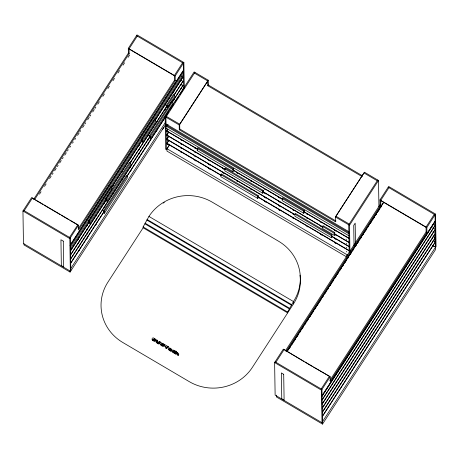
<?xml version="1.0" encoding="UTF-8"?>
<svg xmlns="http://www.w3.org/2000/svg" width="459" height="459" viewBox="0 0 459 459"><rect width="100%" height="100%" fill="white"/><g stroke="black" fill="none" stroke-linecap="round" stroke-linejoin="round"><path stroke-width="0.69" d="M176.583 352.558L177.22 352.673M23.432 210.245L70.307 237.854L70.818 270.397L70.336 271.143L23.461 243.54L22.95 210.997L31.648 197.565L78.523 225.168L78.598 229.959L175.246 80.727L175.172 75.936L183.87 62.504L137 34.901L128.302 48.333L128.377 53.124L33.673 199.349M24.212 210.71L32.428 198.024L34.27 199.378M137.298 36.106L129.082 48.792L129.157 53.588L34.844 199.206M39.48 194.174L41.035 191.776M44.529 186.377L46.084 183.973M49.583 178.574L51.138 176.176M52.303 174.374L53.078 173.175M54.632 170.777L56.187 168.373M57.352 166.577L58.132 165.372M59.687 162.974L61.242 160.575M62.407 158.774L63.181 157.575M64.736 155.176L66.291 152.772M67.456 150.977L68.236 149.772M69.791 147.373L70.566 146.174M72.511 143.174L73.285 141.974M74.84 139.576L75.62 138.371M77.56 135.376L79.114 132.972M79.895 131.773L80.669 130.574M82.614 127.573L84.169 125.175M84.944 123.976L85.724 122.777M87.663 119.776L89.218 117.372M89.998 116.173L90.773 114.974M92.718 111.973L94.273 109.575M95.047 108.376L95.828 107.177M97.767 104.176L99.322 101.772M102.822 96.373L104.377 93.975M107.871 88.576L109.426 86.172M112.925 80.773L114.48 78.374M117.974 72.975L119.529 70.571M123.029 65.172L124.584 62.774M128.078 57.375L129.633 54.971M69.527 237.389L77.743 224.979L69.785 220.291M182.607 62.791L174.391 75.477L174.466 80.268L78.208 228.898M70.336 271.143L69.825 238.6L78.523 225.168M70.416 244.716L183.497 70.118M70.055 245.72L182.745 71.719L183.531 72.178L70.445 246.776M70.479 248.835L183.56 74.238M88.937 220.779L111.049 186.641L111.83 187.1L111.864 189.16L89.752 223.298L88.971 222.839L88.937 220.779L89.723 221.238L89.752 223.298M141.492 139.634L154.855 119.001L155.635 119.46L155.67 121.52L142.307 142.152L141.527 141.693L141.492 139.634L142.273 140.093L142.307 142.152M70.531 250.614L89.184 221.812M111.33 187.611L141.642 140.81M155.245 119.81L182.837 77.21L181.603 76.487M70.531 250.884L89.184 222.087M89.723 221.238L141.647 141.085M142.273 140.093L182.837 77.21M106.04 198.598L129.547 162.297L130.333 162.756L130.362 164.815L106.855 201.117L106.069 200.658L106.04 198.598L106.821 199.057L106.855 201.117M166.519 105.214L173.754 94.043L174.535 94.502L174.569 96.562L167.334 107.733L166.554 107.274L166.519 105.214L167.3 105.673L167.334 107.733M70.594 254.734L106.345 199.533M130.052 162.934L166.967 105.931M174.351 94.531L182.9 81.329L181.053 80.245M70.6 255.003L105.96 200.405M106.821 199.057L166.583 106.804M167.3 105.673L182.9 81.329M130.339 163.192L131.056 161.66M149.41 135.847L172.022 100.94L172.802 101.399L172.836 103.459L150.225 138.366L149.445 137.907L149.41 135.847L150.191 136.306L150.225 138.366M70.267 259.45L149.932 136.449M172.469 101.651L182.963 85.449L181.121 84.364M70.273 259.725L149.938 136.725M150.191 136.306L182.963 85.449M103.631 210.756L126.466 175.499L127.246 175.958L127.281 178.017L104.445 213.274L103.665 212.815L103.631 210.756L104.411 211.215L104.445 213.274M169.537 144.918L166.439 149.697L165.659 149.238L165.148 116.689L194.146 71.92L208.208 80.199L208.283 84.995L207.801 85.741L362.185 176.663M70.336 263.569L104.141 211.369M127.068 175.969L168.648 111.772M169.819 109.971L173.703 103.969M174.868 102.173L178.752 96.172M179.922 94.37L183.026 89.568L181.185 88.484M70.336 263.845L103.757 212.247M104.411 211.215L165.16 117.447M194.926 72.379L165.928 117.148L166.439 149.697M70.422 269.066L165.63 122.065M23.96 243.723L23.977 244.922L70.072 272.067L165.274 125.066M162.52 129.495L163.972 127.258M166.961 126.105L168.114 124.32M167.799 129.312L166.646 131.096L167.799 129.036M168.637 132.244L166.709 135.216L168.631 131.968M168.7 136.363L166.772 139.335L168.694 136.088M168.763 140.483L166.841 143.455L168.763 140.207M378.922 206.67L378.509 180.49L364.446 172.211L335.454 216.981L335.529 221.777L179.285 129.765L179.211 124.968L208.208 80.199M179.698 124.498L207.726 81.22M346.671 256.914L166.961 151.08L166.921 148.676L169.618 144.51M179.285 129.765L179.767 129.019L179.693 124.223L166.416 116.402M148.94 216.424L293.467 301.534L287.644 312.045L287.655 312.895L143.133 227.784L143.122 226.935L148.94 216.424A45.929 43.829 -0.9 0 1 212.167 202.121L278.567 241.227A45.929 43.829 -0.9 0 1 293.467 301.534L293.502 303.869L252.427 367.292A45.929 43.829 -0.9 0 1 189.2 381.601L122.8 342.494A45.929 43.829 -0.9 0 1 107.899 282.182L143.552 227.136M197.186 148.481L197.674 147.735L233.413 168.786L233.442 170.846L232.96 171.591L197.221 150.541L197.186 148.481L232.931 169.532L232.96 171.591M197.221 150.541L197.703 149.795M220.819 174.644L221.301 173.898L258.216 195.637L258.245 197.697L257.763 198.443L220.854 176.704L220.819 174.644L257.728 196.383L257.763 198.443M224.79 168.82L225.271 168.074L263.282 190.456L263.311 192.516L262.829 193.262L224.824 170.88L224.79 168.82L262.795 191.202L262.829 193.262M232.931 169.532L233.413 168.786M154.918 340.176L151.992 338.759L154.092 340.859L153.633 340.756A2.306 0.579 32.9 0 1 152.6 340.113L151.992 339.637L152.583 340.4L155.022 341.588L153.013 339.442L154.924 340.503L155.526 339.23C154.912 338.983 152.927 337.176 152.646 338.094M154.924 340.503L155.526 339.23M157.466 340.337L156.858 341.284C155.985 342.54 159.405 344.772 158.682 342.357L159.296 341.416L160.289 342.001L159.68 342.942C160.082 345.788 155.067 342.506 155.859 340.693L156.467 339.752L157.466 340.337L157.718 341.737L159.089 342.552M257.728 196.383L258.216 195.637M262.795 191.202L263.282 190.456M163.433 345.191L160.507 343.774L162.606 345.874L162.153 345.77A2.306 0.579 32.9 0 1 161.115 345.128L160.507 344.652L161.832 345.868L163.628 346.556L161.528 344.457L163.438 345.518L164.041 344.244L161.212 342.793L161.367 343.361M163.438 345.518L164.041 344.244M163.983 345.478L164.597 344.537L168.258 346.694L167.65 347.922L166.319 347.136L166.342 348.496L165.343 347.905L165.32 346.551L163.983 345.478L167.65 347.922M163.989 345.765L164.597 344.537M166.342 348.496L166.95 347.549M167.65 347.635L168.258 346.694M170.886 350.865L171.5 349.919L170.891 351.112C169.715 351.158 166.433 347.882 169.314 349.064C175.768 353.682 163.966 346.826 170.886 350.865L170.891 351.112M171.173 350.854C173.163 349.506 169.302 347.153 168.648 348.117M174.3 352.047C170.57 349.345 171.339 352.179 174.317 353.149L172.59 351.6L174.305 352.34L174.913 351.101C174.449 350.802 172.114 349.098 172.337 350.406M174.305 352.34L174.913 351.101M174.311 352.868L175.59 350.917L176.566 351.491L176.577 352.231C174.695 353.763 178.993 353.464 178.161 355.455L177.185 354.882C177.782 353.998 175.504 352.581 175.981 354.17L175.005 353.596L174.977 351.864L175.952 352.437L175.963 353.178M174.317 353.149L174.925 352.202M175.952 352.437L176.566 351.491M175.981 354.17L176.595 353.229M178.161 355.455L178.769 354.514L178.683 353.539L176.589 352.237M282.147 198.512L282.629 197.766L304.231 210.486L304.26 212.546L303.778 213.292L282.176 200.572L282.147 198.512L303.743 211.232L303.778 213.292M294.867 214.169L295.349 213.424L331.897 234.945L331.926 237.005L331.444 237.751L294.896 216.229L294.867 214.169L331.415 235.691L331.444 237.751M303.743 211.232L304.231 210.486M322.557 226.396L323.044 225.65L334.737 232.535L334.772 234.595L334.284 235.341L322.591 228.456L322.557 226.396L334.255 233.281L334.284 235.341M331.415 235.691L331.897 234.945M334.255 233.281L334.737 232.535M377.728 180.031L348.731 224.801L349.167 252.398M349.936 252.152L349.517 225.26L378.509 180.49M322.482 421.97L322 422.716L275.13 395.113L274.614 362.564L283.318 349.138L330.187 376.741L330.262 381.532L426.916 232.3L426.841 227.509L435.539 214.078L388.664 186.474L379.966 199.906L380.041 204.697L285.337 350.923M275.882 362.283L284.098 349.597L303.692 361.411M388.962 187.679L380.746 200.365L380.827 205.156L286.118 351.382M286.858 351.663L383.621 202.258M287.254 351.336L383.626 202.534M289.199 348.748L290.754 346.344M291.924 344.548L293.089 342.747M294.253 340.945L295.808 338.547M296.973 336.745L298.138 334.95M299.693 332.546L300.857 330.75M302.028 328.948L303.192 327.147M304.747 324.748L305.912 322.947M307.077 321.145L308.241 319.349M309.796 316.945L310.961 315.149M312.131 313.348L313.296 311.546M314.851 309.148L316.016 307.346M317.18 305.545L318.345 303.749M321.065 299.549L319.9 301.345L319.894 300.932M322.235 297.748L323.4 295.946M324.955 293.548L326.119 291.746M327.284 289.945L328.449 288.149M330.004 285.745L331.168 283.949M332.339 282.147L333.504 280.346M335.059 277.947L336.223 276.146M337.388 274.344L338.553 272.548M340.108 270.144L341.272 268.349M342.437 266.547L343.607 264.745M346.327 260.546L345.162 262.347L345.157 261.934M347.492 258.744L348.656 256.948M350.211 254.544L351.376 252.748M352.541 250.947L353.711 249.145M355.266 246.747L356.431 244.945M357.595 243.144L358.76 241.348M360.315 238.944L361.48 237.148M363.035 234.744L363.815 233.545M365.37 231.147L366.534 229.345M368.089 226.947L368.864 225.748M370.419 223.344L371.583 221.548M373.138 219.144L374.303 217.348M375.473 215.546L376.638 213.745M378.193 211.347L379.358 209.545M380.522 207.743L381.687 205.948M321.191 388.962L329.407 376.277L313.491 367.177M434.271 214.364L426.061 227.05L426.136 231.841L329.872 380.471M322 422.716L321.489 390.167L330.187 376.741M322.069 395.606L435.155 221.003M322.075 395.876L435.155 221.278M322.08 396.289L435.161 221.691M322.132 399.726L435.218 225.122L433.376 224.038M322.138 400.001L435.224 225.398M322.201 403.845L435.281 229.242L432.826 227.796M322.201 404.121L435.287 229.517M322.264 407.965L435.344 233.361L432.889 231.915M322.27 408.24L435.35 233.637M322.327 412.084L435.413 237.481L432.952 236.035M322.333 412.36L435.413 237.756L433.571 236.672M322.396 416.204L435.476 241.6L433.021 240.155M322.396 416.479L435.482 241.876L434.254 241.153M322.482 421.695L435.562 247.097L432.487 245.29M435.568 247.372L436.05 246.626L435.539 214.078M276.398 395.153L276.427 396.955L322.516 424.099L435.602 249.501L435.057 214.823L388.182 187.22M160.036 343.223L160.289 342.001M155.28 340.584L155.75 340.503L155.113 339.74M163.53 345.495L164.265 345.518L163.628 344.755M174.919 351.927L174.162 351.565M171.505 350.171L170.977 349.93M170.26 348.542L169.578 348.404L170.874 349.161M173.783 350.665L174.913 351.399M154.098 338.616L154.735 338.983M162.612 343.63L163.249 343.998M136.518 35.647L183.388 63.25L183.789 88.725M194.444 73.124L207.726 80.945L207.801 85.741M377.246 180.777L363.964 172.957L335.936 216.235L349.219 224.055M208.283 84.995L362.673 175.917M128.302 48.333L175.172 75.936M129.088 49.067L174.397 75.752M379.966 199.906L426.841 227.509M380.752 200.64L426.061 227.32M128.377 53.124L129.157 53.588M174.466 80.268L175.246 80.727M181.741 85.001L182.969 85.724M380.041 204.697L380.827 205.156M426.136 231.841L426.916 232.3M433.101 245.921L434.334 246.644M165.148 116.689L179.211 124.968M335.454 216.981L349.517 225.26M179.767 129.019L336.011 221.031M166.038 124.016L348.84 231.669M349.356 232.983L166.554 125.33L166.072 126.076L348.874 233.729M166.101 128.136L348.909 235.788M166.64 130.821L197.519 149.009M233.338 170.1L282.744 199.195M304.363 211.926L348.829 238.112M197.525 149.284L166.451 130.981L166.456 131.394L167.627 132.083L167.621 131.67M233.344 170.375L282.75 199.47M304.363 212.201L348.829 238.387M346.488 239.518L346.057 239.173M166.703 134.94L225.375 169.491M263.047 191.678L322.952 226.958M334.686 233.866L348.892 242.232M225.38 169.767L166.514 135.101L166.519 135.514L167.69 136.203L167.684 135.789M263.053 191.954L322.958 227.234M334.072 233.78L348.897 242.507M346.556 243.637L346.126 243.293M166.772 139.06L294.609 214.347M331.662 236.167L349.574 246.718M294.615 214.623L166.577 139.22L166.583 139.634L167.759 140.322L167.753 139.909M331.668 236.442L349.574 246.988M346.62 247.757L346.189 247.412M166.835 143.179L221.181 175.189M258.233 197.009L349.638 250.838M166.646 143.34L221.186 175.464M258.239 197.284L349.643 251.113M166.651 143.753L167.822 144.442L167.816 144.034M346.683 251.882L346.252 251.532M166.921 148.676L347.87 255.238M346.752 256.002L346.321 255.652M146.995 219.431L291.517 304.546M147.006 220.142L291.528 305.258M145.055 223.154L289.577 308.264M145.067 223.923L289.595 309.033M143.122 226.935L287.644 312.045M35.498 200.101L42.842 204.427M44.07 205.15L59.986 214.525M61.213 215.248L68.557 219.574M304.919 362.128L312.269 366.46M22.95 210.997L69.825 238.6M275.102 361.818L321.971 389.421L322.516 424.099M274.614 362.564L321.489 390.167M167.374 346.453L168.264 346.981M155.859 340.693L156.858 341.284M158.682 342.357L159.68 342.942M158.372 342.529L157.552 342.001M163.536 344.187L164.047 344.577M155.022 339.172L155.532 339.557M170.524 348.714L170.834 349.024M177.467 352.833L177.753 353.132M380.522 207.319L380.534 207.732M379.8 208.438L379.805 208.851M371.865 220.693L371.87 221.106M363.201 234.067L363.207 234.48M355.49 243.373L355.174 223.137L353.723 225.375L354.044 245.611M354.537 247.441L354.549 247.854M336.493 275.308L336.499 275.721M335.644 230.619L335.649 231.032L334.473 230.343L334.468 229.93M335.707 234.738L335.713 235.151L334.542 234.463L334.536 234.05M335.77 238.858L335.776 239.271L334.605 238.582L334.6 238.169M335.833 242.977L335.845 243.39L334.668 242.702L334.663 242.289M327.829 288.682L327.835 289.095M321.639 222.374L321.644 222.787L320.474 222.099L320.468 221.686M321.702 226.494L321.713 226.907L320.537 226.218L320.531 225.805M321.834 234.733L321.839 235.146L320.669 234.457L320.663 234.044M319.171 302.056L319.177 302.464M311.231 314.306L311.236 314.719M310.508 315.431L310.514 315.838M307.639 214.129L307.645 214.542L306.474 213.848L306.469 213.441M307.702 218.249L307.708 218.662L306.537 217.968L306.532 217.56M307.834 226.488L307.84 226.901L306.669 226.212L306.658 225.799M302.573 327.68L302.579 328.093M293.703 210.004L293.708 210.417L292.538 209.723L292.526 209.315M293.766 214.123L293.771 214.537L292.601 213.842L292.595 213.435M293.829 218.243L293.835 218.656L292.664 217.962L292.658 217.555M293.909 341.054L293.915 341.467M279.634 197.634L279.64 198.047L278.47 197.359L278.464 196.945M279.697 201.759L279.703 202.167L278.533 201.478L278.527 201.065M279.766 205.879L279.772 206.286L278.596 205.598L278.59 205.184M279.829 209.998L279.835 210.411L278.665 209.717L278.659 209.304M265.635 189.389L265.641 189.802L264.47 189.114L264.459 188.701M265.698 193.509L265.704 193.922L264.533 193.233L264.527 192.82M265.761 197.634L265.767 198.041L264.596 197.353L264.591 196.94M265.824 201.753L265.836 202.161L264.659 201.472L264.654 201.059M251.63 181.144L251.635 181.557L250.465 180.869L250.459 180.456M251.762 189.383L251.767 189.797L250.597 189.108L250.591 188.695M237.63 172.9L237.636 173.313L236.465 172.624L236.46 172.211M237.756 181.139L237.768 181.552L236.592 180.863L236.586 180.45M223.694 168.774L223.699 169.187L222.529 168.499L222.523 168.086M223.757 172.894L223.762 173.307L222.592 172.618L222.586 172.205M209.688 160.53L209.7 160.943L208.524 160.248L208.518 159.841M209.757 164.649L209.763 165.062L208.593 164.368L208.581 163.961M209.82 168.769L209.826 169.182L208.656 168.493L208.65 168.08M195.626 148.159L195.632 148.573L194.455 147.884L194.45 147.471M195.689 152.285L195.695 152.692L194.524 152.004L194.518 151.59M195.752 156.404L195.758 156.812L194.587 156.123L194.582 155.71M195.815 160.524L195.827 160.937L194.65 160.243L194.645 159.83M183.87 62.504L184.271 87.979M181.621 139.915L181.632 140.328L180.456 139.639L180.45 139.226M181.689 144.04L181.695 144.447L180.525 143.759L180.513 143.346M181.753 148.159L181.758 148.567L180.588 147.878L180.582 147.465M181.816 152.279L181.821 152.692L180.651 151.998L180.645 151.585M174.3 90.67L173.577 92.202L173.571 91.789M174.363 94.789L174.368 95.202M174.426 98.915L173.709 100.441L173.703 100.033M165.636 104.044L164.919 105.576L164.913 105.163M165.699 108.163L164.982 109.695L164.976 109.282M165.108 117.527L165.114 117.934M156.972 117.418L156.255 118.95L156.249 118.537M157.041 121.537L156.324 123.069L156.312 122.656M157.167 129.777L156.45 131.308L156.444 130.901M159.296 341.416L159.307 342.385M148.377 134.912L147.66 136.443L147.655 136.03M148.441 139.031L147.723 140.563L147.718 140.15M148.509 143.151L147.787 144.683L147.781 144.269M139.651 144.166L138.934 145.698L138.928 145.285M139.714 148.286L138.997 149.818L138.991 149.404M139.783 152.405L139.06 153.937L139.054 153.524M139.846 156.525L139.129 158.057L139.123 157.644M130.993 157.54L130.27 159.072L130.264 158.659M131.119 165.779L130.402 167.311L130.396 166.898M131.182 169.899L130.465 171.431L130.459 171.018M122.329 170.914L121.612 172.446L121.606 172.033M122.455 179.153L121.738 180.685L121.733 180.272M113.666 184.288L112.948 185.82L112.943 185.407M113.798 192.528L113.08 194.059L113.069 193.646M105.071 201.782L104.354 203.308L104.348 202.901M105.134 205.902L104.417 207.434L104.411 207.02M96.407 215.151L95.69 216.682L95.684 216.269M96.476 219.276L95.753 220.802L95.747 220.395M96.539 223.395L95.822 224.921L95.816 224.514M87.68 224.405L86.963 225.937L86.958 225.524M87.749 228.525L87.026 230.057L87.021 229.649M87.812 232.65L87.095 234.176L87.084 233.769M87.876 236.769L87.158 238.301L87.153 237.888M79.023 237.779L78.305 239.311L78.294 238.898M79.086 241.899L78.369 243.431L78.363 243.018M79.149 246.018L78.432 247.55L78.426 247.137M79.218 250.138L78.495 251.67L78.489 251.257M70.491 259.392L70.497 259.805M70.554 263.512L70.56 263.925M70.049 270.867L70.072 272.067M163.209 203.096A42.842 40.88 -0.9 0 1 164.305 202.419M299.985 275.142A45.929 43.829 -0.9 0 1 293.502 303.869M169.05 349.288L170.26 350.108L169.05 349.288M63.285 241.141L60.938 239.759L61.345 265.577L63.692 266.96L63.285 241.141M283.702 374.314L281.356 372.932L281.763 398.751L284.11 400.133L283.702 374.314"/></g></svg>
